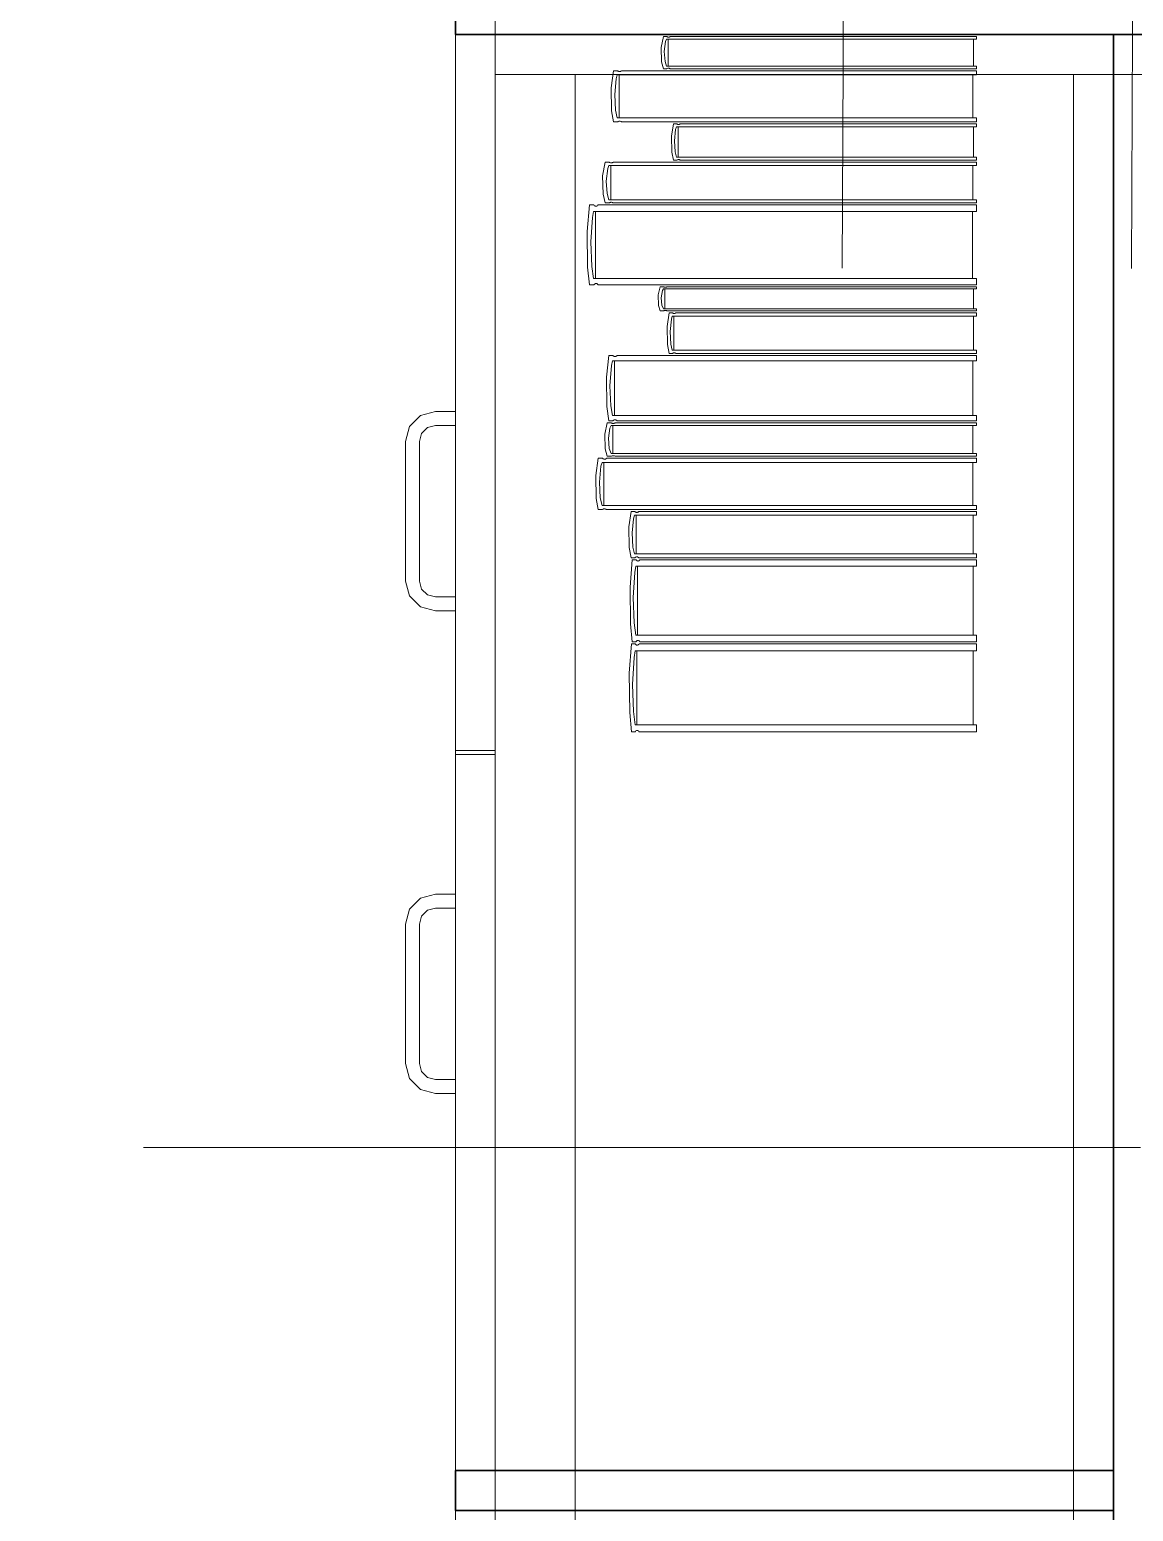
# Model space of a CAD drawing. Header units: inches. Extents: x -19 to 5698, y -728 to 92.
# Drawn here: x 216.81 to 217.363, y 34.224 to 34.967 of the extents above; entities that cross this region are included whole.
import ezdxf

# ---------------------------------------------------------------- set-up
doc = ezdxf.new("R2010")
doc.units = ezdxf.units.IN
doc.header["$MEASUREMENT"] = 0
doc.set_wipeout_variables(frame=1)
for name, pattern in [('HIDDEN', [0.375, 0.25, -0.125]), ('Punto & Raya', [0.65, 0.5, -0.075, 0, -0.075]), ('RAYITAS', [0.375, 0.25, -0.125]), ('Wipeout_Contour', [1, 0, -1])]:
    doc.linetypes.add(name, pattern=pattern)
for name, color, linetype, lineweight in [('00 conduct tomacorr', 120, 'HIDDEN', 30), ('T-TECHO-E', 150, 'Continuous', 20), ('TOMACORRIENTE', 22, 'RAYITAS', 9)]:
    doc.layers.add(name, color=color, linetype=linetype, lineweight=lineweight)
doc.layers.add('Interior - Mobiliario', color=7, linetype='Continuous')
doc.layers.add('Marcador - Secciones', color=7, linetype='Continuous')

# ---------------------------------------------------------------- blocks, each defined once
blk = doc.blocks.new('a')
at = {"layer": 'TOMACORRIENTE', "ltscale": 0.05}
h = blk.add_hatch(color=4, dxfattribs=at)
edge = h.paths.add_edge_path()
edge.add_arc((0, 0.0752), 0.02106, 0, 360)
at = {"layer": 'TOMACORRIENTE', "color": 4}
for p, q in [((-0.14553, 0.09625), (-0.0515, 0.09625)), ((-0.09851, 0.09625), (-0.09851, -0.09657)), ((0, 0.09625), (0, -0.09625)), ((0.06232, -0.09625), (0.06232, 0.09625))]:
    blk.add_line(p, q, dxfattribs=at)
blk.add_circle((0, 0.0752), 0.02106, dxfattribs=at)
blk = doc.blocks.new('CABLE 3FACE')
at = {"layer": 'T-TECHO-E', "rotation": 59.94170052614085}
blk.add_blockref('a', (0, 0), dxfattribs=at)

msp = doc.modelspace()

# ---------------------------------------------------------------- linework, layer by layer
at = {"layer": 'Interior - Mobiliario', "color": 175, "linetype": 'Continuous', "lineweight": 13}
for p, q in [((217.04314, 33.50472), (217.04314, 34.96472)), ((217.04314, 34.96472), (217.35314, 34.96472)), ((217.12657, 34.95113), (217.12638, 34.95834)), ((217.35314, 34.96472), (217.35314, 33.50472)), ((217.12743, 34.9476), (217.12657, 34.95113)), ((217.12788, 34.95626), (217.12828, 34.9513)), ((217.12828, 34.9513), (217.129, 34.94889)), ((217.04314, 34.94472), (217.08314, 34.94472)), ((217.08314, 34.94472), (217.33314, 34.94472)), ((217.10128, 34.93805), (217.1025, 34.9466)), ((217.1025, 34.9466), (217.10448, 34.9466)), ((217.10432, 34.94455), (217.10378, 34.9426)), ((217.28448, 34.94455), (217.10432, 34.94455)), ((217.10448, 34.9466), (217.10463, 34.94646)), ((217.10463, 34.94646), (217.10486, 34.94632)), ((217.10486, 34.94632), (217.10511, 34.94622)), ((217.10511, 34.94622), (217.10538, 34.94617)), ((217.10523, 34.923), (217.10523, 34.94455)), ((217.10538, 34.94617), (217.10565, 34.94618)), ((217.10565, 34.94618), (217.10591, 34.94624)), ((217.10591, 34.94624), (217.10616, 34.94634)), ((217.10616, 34.94634), (217.10639, 34.9465)), ((217.10639, 34.9465), (217.10649, 34.9466)), ((217.10649, 34.9466), (217.28448, 34.9466)), ((217.12914, 34.9476), (217.12743, 34.9476)), ((217.129, 34.94889), (217.28448, 34.94889)), ((217.12923, 34.94766), (217.12914, 34.9476)), ((217.12942, 34.94776), (217.12923, 34.94766)), ((217.12964, 34.94783), (217.12942, 34.94776)), ((217.12987, 34.94787), (217.12964, 34.94783)), ((217.1301, 34.94787), (217.12987, 34.94787)), ((217.13033, 34.94784), (217.1301, 34.94787)), ((217.13055, 34.94778), (217.13033, 34.94784)), ((217.13075, 34.94769), (217.13055, 34.94778)), ((217.13088, 34.9476), (217.13075, 34.94769)), ((217.28448, 34.9476), (217.13088, 34.9476)), ((217.28266, 34.94455), (217.28266, 34.923)), ((217.28448, 34.94889), (217.28448, 34.9476)), ((217.28448, 34.9466), (217.28448, 34.94455)), ((217.1015, 34.92657), (217.10128, 34.93805)), ((217.10378, 34.9426), (217.10302, 34.93474)), ((217.10302, 34.93474), (217.10348, 34.92684)), ((217.1025, 34.92095), (217.1015, 34.92657)), ((217.10348, 34.92684), (217.10432, 34.923)), ((217.10432, 34.923), (217.28448, 34.923)), ((217.10458, 34.92105), (217.10448, 34.92095)), ((217.10481, 34.9212), (217.10458, 34.92105)), ((217.10506, 34.92131), (217.10481, 34.9212)), ((217.10532, 34.92137), (217.10506, 34.92131)), ((217.10559, 34.92138), (217.10532, 34.92137)), ((217.10585, 34.92133), (217.10559, 34.92138)), ((217.10611, 34.92123), (217.10585, 34.92133)), ((217.10634, 34.92108), (217.10611, 34.92123)), ((217.10649, 34.92095), (217.10634, 34.92108)), ((217.28448, 34.923), (217.28448, 34.92095)), ((217.10448, 34.92095), (217.1025, 34.92095)), ((217.28448, 34.92095), (217.10649, 34.92095)), ((217.13151, 34.91388), (217.13253, 34.91995)), ((217.1317, 34.90574), (217.13151, 34.91388)), ((217.13253, 34.91995), (217.13418, 34.91995)), ((217.1336, 34.91711), (217.13297, 34.91153)), ((217.13405, 34.91849), (217.1336, 34.91711)), ((217.28448, 34.91849), (217.13405, 34.91849)), ((217.13418, 34.91995), (217.13431, 34.91985)), ((217.13431, 34.91985), (217.13451, 34.91974)), ((217.13451, 34.91974), (217.13472, 34.91968)), ((217.13472, 34.91968), (217.13494, 34.91964)), ((217.13481, 34.90321), (217.13481, 34.91849)), ((217.13494, 34.91964), (217.13516, 34.91965)), ((217.13516, 34.91965), (217.13538, 34.91969)), ((217.13538, 34.91969), (217.13559, 34.91977)), ((217.13559, 34.91977), (217.13578, 34.91988)), ((217.13578, 34.91988), (217.13587, 34.91995)), ((217.13587, 34.91995), (217.28448, 34.91995)), ((217.28296, 34.91849), (217.28296, 34.90321)), ((217.28448, 34.91995), (217.28448, 34.91849)), ((217.13297, 34.91153), (217.13335, 34.90593)), ((217.09699, 34.89393), (217.09824, 34.90075)), ((217.09824, 34.90075), (217.10027, 34.90075)), ((217.10011, 34.89912), (217.09955, 34.89757)), ((217.28448, 34.89912), (217.10011, 34.89912)), ((217.10027, 34.90075), (217.10042, 34.90064)), ((217.10042, 34.90064), (217.10066, 34.90053)), ((217.10066, 34.90053), (217.10092, 34.90045)), ((217.10092, 34.90045), (217.10119, 34.90041)), ((217.10104, 34.88194), (217.10104, 34.89912)), ((217.10119, 34.90041), (217.10147, 34.90042)), ((217.10147, 34.90042), (217.10174, 34.90046)), ((217.10174, 34.90046), (217.10199, 34.90055)), ((217.10199, 34.90055), (217.10223, 34.90067)), ((217.10223, 34.90067), (217.10233, 34.90075)), ((217.10233, 34.90075), (217.28448, 34.90075)), ((217.13253, 34.90175), (217.1317, 34.90574)), ((217.13418, 34.90175), (217.13253, 34.90175)), ((217.13335, 34.90593), (217.13405, 34.90321)), ((217.13405, 34.90321), (217.28448, 34.90321)), ((217.13427, 34.90182), (217.13418, 34.90175)), ((217.13446, 34.90193), (217.13427, 34.90182)), ((217.13467, 34.90201), (217.13446, 34.90193)), ((217.13489, 34.90205), (217.13467, 34.90201)), ((217.13511, 34.90206), (217.13489, 34.90205)), ((217.13533, 34.90202), (217.13511, 34.90206)), ((217.13555, 34.90195), (217.13533, 34.90202)), ((217.13574, 34.90185), (217.13555, 34.90195)), ((217.13587, 34.90175), (217.13574, 34.90185)), ((217.28448, 34.90175), (217.13587, 34.90175)), ((217.28262, 34.89912), (217.28262, 34.88194)), ((217.28448, 34.90321), (217.28448, 34.90175)), ((217.28448, 34.90075), (217.28448, 34.89912)), ((217.09723, 34.88479), (217.09699, 34.89393)), ((217.09955, 34.89757), (217.09878, 34.8913)), ((217.09878, 34.8913), (217.09925, 34.885)), ((217.09824, 34.8803), (217.09723, 34.88479)), ((217.09925, 34.885), (217.10011, 34.88194)), ((217.08917, 34.86595), (217.09047, 34.8793)), ((217.09047, 34.8793), (217.09258, 34.8793)), ((217.09258, 34.8793), (217.09274, 34.87909)), ((217.09274, 34.87909), (217.09299, 34.87886)), ((217.09299, 34.87886), (217.09326, 34.87871)), ((217.09326, 34.87871), (217.09355, 34.87863)), ((217.09355, 34.87863), (217.09383, 34.87864)), ((217.09383, 34.87864), (217.09411, 34.87873)), ((217.09411, 34.87873), (217.09438, 34.8789)), ((217.09438, 34.8789), (217.09462, 34.87915)), ((217.09462, 34.87915), (217.09473, 34.8793)), ((217.09473, 34.8793), (217.28448, 34.8793)), ((217.10027, 34.8803), (217.09824, 34.8803)), ((217.10011, 34.88194), (217.28448, 34.88194)), ((217.10037, 34.88038), (217.10027, 34.8803)), ((217.10061, 34.88051), (217.10037, 34.88038)), ((217.10086, 34.88059), (217.10061, 34.88051)), ((217.10113, 34.88064), (217.10086, 34.88059)), ((217.10141, 34.88065), (217.10113, 34.88064)), ((217.10168, 34.88061), (217.10141, 34.88065)), ((217.10194, 34.88053), (217.10168, 34.88061)), ((217.10218, 34.88041), (217.10194, 34.88053)), ((217.10233, 34.8803), (217.10218, 34.88041)), ((217.28448, 34.8803), (217.10233, 34.8803)), ((217.28448, 34.88194), (217.28448, 34.8803)), ((217.28448, 34.8793), (217.28448, 34.8761)), ((217.09184, 34.87306), (217.09103, 34.86078)), ((217.09241, 34.8761), (217.09184, 34.87306)), ((217.28448, 34.8761), (217.09241, 34.8761)), ((217.09338, 34.84245), (217.09338, 34.8761)), ((217.28254, 34.8761), (217.28254, 34.84245)), ((217.08941, 34.84803), (217.08917, 34.86595)), ((217.09103, 34.86078), (217.09152, 34.84845)), ((217.09047, 34.83925), (217.08941, 34.84803)), ((217.09152, 34.84845), (217.09241, 34.84245)), ((217.09241, 34.84245), (217.28448, 34.84245)), ((217.09269, 34.83941), (217.09258, 34.83925)), ((217.09294, 34.83965), (217.09269, 34.83941)), ((217.0932, 34.83982), (217.09294, 34.83965)), ((217.09348, 34.83991), (217.0932, 34.83982)), ((217.09377, 34.83992), (217.09348, 34.83991)), ((217.09405, 34.83985), (217.09377, 34.83992)), ((217.09432, 34.83969), (217.09405, 34.83985)), ((217.09457, 34.83946), (217.09432, 34.83969)), ((217.09473, 34.83925), (217.09457, 34.83946)), ((217.28448, 34.84245), (217.28448, 34.83925)), ((217.09258, 34.83925), (217.09047, 34.83925)), ((217.28448, 34.83925), (217.09473, 34.83925)), ((217.12479, 34.83424), (217.12586, 34.83825)), ((217.12499, 34.82885), (217.12479, 34.83424)), ((217.12586, 34.83825), (217.12758, 34.83825)), ((217.12697, 34.83637), (217.12631, 34.83268)), ((217.12631, 34.83268), (217.12672, 34.82898)), ((217.12744, 34.83729), (217.12697, 34.83637)), ((217.28448, 34.83729), (217.12744, 34.83729)), ((217.12758, 34.83825), (217.12771, 34.83819)), ((217.12771, 34.83819), (217.12792, 34.83812)), ((217.12792, 34.83812), (217.12814, 34.83807)), ((217.12814, 34.83807), (217.12837, 34.83805)), ((217.12824, 34.82717), (217.12824, 34.83729)), ((217.12837, 34.83805), (217.1286, 34.83805)), ((217.1286, 34.83805), (217.12883, 34.83808)), ((217.12883, 34.83808), (217.12905, 34.83813)), ((217.12905, 34.83813), (217.12925, 34.8382)), ((217.12925, 34.8382), (217.12934, 34.83825)), ((217.12934, 34.83825), (217.28448, 34.83825)), ((217.2829, 34.83729), (217.2829, 34.82717)), ((217.28448, 34.83825), (217.28448, 34.83729)), ((217.12586, 34.82621), (217.12499, 34.82885)), ((217.12758, 34.82621), (217.12586, 34.82621)), ((217.12672, 34.82898), (217.12744, 34.82717)), ((217.12744, 34.82717), (217.28448, 34.82717)), ((217.12767, 34.82626), (217.12758, 34.82621)), ((217.12787, 34.82633), (217.12767, 34.82626)), ((217.12809, 34.82638), (217.12787, 34.82633)), ((217.12832, 34.82641), (217.12809, 34.82638)), ((217.12855, 34.82641), (217.12832, 34.82641)), ((217.12878, 34.82639), (217.12855, 34.82641)), ((217.129, 34.82634), (217.12878, 34.82639)), ((217.12921, 34.82628), (217.129, 34.82634)), ((217.12934, 34.82621), (217.12921, 34.82628)), ((217.28448, 34.82621), (217.12934, 34.82621)), ((217.12934, 34.81842), (217.13037, 34.82521)), ((217.13037, 34.82521), (217.13205, 34.82521)), ((217.13205, 34.82521), (217.13217, 34.8251)), ((217.13217, 34.8251), (217.13237, 34.82499)), ((217.13237, 34.82499), (217.13259, 34.82491)), ((217.13259, 34.82491), (217.13281, 34.82487)), ((217.13281, 34.82487), (217.13304, 34.82488)), ((217.13304, 34.82488), (217.13326, 34.82492)), ((217.13326, 34.82492), (217.13347, 34.82501)), ((217.13347, 34.82501), (217.13367, 34.82513)), ((217.13367, 34.82513), (217.13375, 34.82521)), ((217.13375, 34.82521), (217.28448, 34.82521)), ((217.28448, 34.82717), (217.28448, 34.82621)), ((217.28448, 34.82521), (217.28448, 34.82358)), ((217.12953, 34.8093), (217.12934, 34.81842)), ((217.13145, 34.82204), (217.13081, 34.81579)), ((217.13191, 34.82358), (217.13145, 34.82204)), ((217.28448, 34.82358), (217.13191, 34.82358)), ((217.13268, 34.80646), (217.13268, 34.82358)), ((217.28294, 34.82358), (217.28294, 34.80646)), ((217.13081, 34.81579), (217.1312, 34.80951)), ((217.09891, 34.79289), (217.10014, 34.80383)), ((217.10014, 34.80383), (217.10215, 34.80383)), ((217.10215, 34.80383), (217.1023, 34.80366)), ((217.1023, 34.80366), (217.10254, 34.80347)), ((217.10254, 34.80347), (217.10279, 34.80334)), ((217.10279, 34.80334), (217.10306, 34.80328)), ((217.10306, 34.80328), (217.10333, 34.80329)), ((217.10333, 34.80329), (217.1036, 34.80337)), ((217.1036, 34.80337), (217.10385, 34.80351)), ((217.10385, 34.80351), (217.10409, 34.80371)), ((217.10409, 34.80371), (217.10419, 34.80383)), ((217.10419, 34.80383), (217.28448, 34.80383)), ((217.13037, 34.80483), (217.12953, 34.8093)), ((217.13205, 34.80483), (217.13037, 34.80483)), ((217.1312, 34.80951), (217.13191, 34.80646)), ((217.13191, 34.80646), (217.28448, 34.80646)), ((217.13213, 34.80491), (217.13205, 34.80483)), ((217.13233, 34.80504), (217.13213, 34.80491)), ((217.13254, 34.80512), (217.13233, 34.80504)), ((217.13276, 34.80517), (217.13254, 34.80512)), ((217.13299, 34.80517), (217.13276, 34.80517)), ((217.13321, 34.80514), (217.13299, 34.80517)), ((217.13343, 34.80506), (217.13321, 34.80514)), ((217.13363, 34.80494), (217.13343, 34.80506)), ((217.13375, 34.80483), (217.13363, 34.80494)), ((217.28448, 34.80483), (217.13375, 34.80483)), ((217.28448, 34.80646), (217.28448, 34.80483)), ((217.28448, 34.80383), (217.28448, 34.80121)), ((217.10144, 34.79872), (217.10067, 34.78867)), ((217.10199, 34.80121), (217.10144, 34.79872)), ((217.28448, 34.80121), (217.10199, 34.80121)), ((217.10291, 34.77366), (217.10291, 34.80121)), ((217.28264, 34.80121), (217.28264, 34.77366)), ((217.09914, 34.77823), (217.09891, 34.79289)), ((217.10067, 34.78867), (217.10114, 34.77857)), ((217.00015, 34.76822), (217.00564, 34.77371)), ((217.00564, 34.77371), (217.01314, 34.77572)), ((217.01314, 34.77572), (217.02314, 34.77572)), ((217.02314, 34.77572), (217.02314, 34.76872)), ((217.10014, 34.77103), (217.09914, 34.77823)), ((217.10114, 34.77857), (217.10199, 34.77366)), ((217.10199, 34.77366), (217.28448, 34.77366)), ((217.28448, 34.77366), (217.28448, 34.77103)), ((216.99814, 34.76072), (217.00015, 34.76822)), ((217.00914, 34.76764), (217.00621, 34.76472)), ((217.01314, 34.76872), (217.00914, 34.76764)), ((217.02314, 34.76872), (217.01314, 34.76872)), ((217.09808, 34.76444), (217.09933, 34.77003)), ((217.09933, 34.77003), (217.10134, 34.77003)), ((217.10063, 34.76742), (217.09986, 34.76228)), ((217.10215, 34.77103), (217.10014, 34.77103)), ((217.10118, 34.76869), (217.10063, 34.76742)), ((217.28448, 34.76869), (217.10118, 34.76869)), ((217.10134, 34.77003), (217.10149, 34.76994)), ((217.10149, 34.76994), (217.10173, 34.76985)), ((217.10173, 34.76985), (217.10199, 34.76978)), ((217.10199, 34.76978), (217.10226, 34.76975)), ((217.10211, 34.75461), (217.10211, 34.76869)), ((217.10225, 34.77116), (217.10215, 34.77103)), ((217.10248, 34.77136), (217.10225, 34.77116)), ((217.10226, 34.76975), (217.10253, 34.76976)), ((217.10274, 34.7715), (217.10248, 34.77136)), ((217.10253, 34.76976), (217.1028, 34.7698)), ((217.103, 34.77157), (217.10274, 34.7715)), ((217.1028, 34.7698), (217.10306, 34.76987)), ((217.10327, 34.77158), (217.103, 34.77157)), ((217.10306, 34.76987), (217.10329, 34.76997)), ((217.10354, 34.77152), (217.10327, 34.77158)), ((217.10329, 34.76997), (217.10339, 34.77003)), ((217.10339, 34.77003), (217.28448, 34.77003)), ((217.1038, 34.7714), (217.10354, 34.77152)), ((217.10404, 34.77121), (217.1038, 34.7714)), ((217.10419, 34.77103), (217.10404, 34.77121)), ((217.28448, 34.77103), (217.10419, 34.77103)), ((217.28263, 34.76869), (217.28263, 34.75461)), ((217.28448, 34.77003), (217.28448, 34.76869)), ((216.99814, 34.69072), (216.99814, 34.76072)), ((217.00621, 34.76472), (217.00514, 34.76072)), ((217.00514, 34.76072), (217.00514, 34.69072)), ((217.09832, 34.75695), (217.09808, 34.76444)), ((217.09986, 34.76228), (217.10033, 34.75712)), ((217.09351, 34.74368), (217.09479, 34.75227)), ((217.09479, 34.75227), (217.09685, 34.75227)), ((217.09668, 34.75021), (217.09612, 34.74826)), ((217.28448, 34.75021), (217.09668, 34.75021)), ((217.09685, 34.75227), (217.097, 34.75213)), ((217.097, 34.75213), (217.09725, 34.75198)), ((217.09725, 34.75198), (217.09751, 34.75189)), ((217.09751, 34.75189), (217.09779, 34.75184)), ((217.09763, 34.72859), (217.09763, 34.75021)), ((217.09779, 34.75184), (217.09807, 34.75184)), ((217.09807, 34.75184), (217.09834, 34.7519)), ((217.09933, 34.75327), (217.09832, 34.75695)), ((217.09834, 34.7519), (217.0986, 34.75201)), ((217.0986, 34.75201), (217.09884, 34.75217)), ((217.09884, 34.75217), (217.09895, 34.75227)), ((217.09895, 34.75227), (217.28448, 34.75227)), ((217.10134, 34.75327), (217.09933, 34.75327)), ((217.10033, 34.75712), (217.10118, 34.75461)), ((217.10118, 34.75461), (217.28448, 34.75461)), ((217.10144, 34.75333), (217.10134, 34.75327)), ((217.10168, 34.75344), (217.10144, 34.75333)), ((217.10193, 34.75351), (217.10168, 34.75344)), ((217.1022, 34.75354), (217.10193, 34.75351)), ((217.10247, 34.75355), (217.1022, 34.75354)), ((217.10274, 34.75352), (217.10247, 34.75355)), ((217.103, 34.75345), (217.10274, 34.75352)), ((217.10324, 34.75336), (217.103, 34.75345)), ((217.10339, 34.75327), (217.10324, 34.75336)), ((217.28448, 34.75327), (217.10339, 34.75327)), ((217.28259, 34.75021), (217.28259, 34.72859)), ((217.28448, 34.75461), (217.28448, 34.75327)), ((217.28448, 34.75227), (217.28448, 34.75021)), ((217.09375, 34.73217), (217.09351, 34.74368)), ((217.09612, 34.74826), (217.09533, 34.74036)), ((217.09533, 34.74036), (217.09581, 34.73244)), ((217.09479, 34.72653), (217.09375, 34.73217)), ((217.09581, 34.73244), (217.09668, 34.72859)), ((217.09668, 34.72859), (217.28448, 34.72859)), ((217.28448, 34.72859), (217.28448, 34.72653)), ((217.09685, 34.72653), (217.09479, 34.72653)), ((217.09695, 34.72663), (217.09685, 34.72653)), ((217.09719, 34.72678), (217.09695, 34.72663)), ((217.09745, 34.72689), (217.09719, 34.72678)), ((217.09773, 34.72695), (217.09745, 34.72689)), ((217.09801, 34.72696), (217.09773, 34.72695)), ((217.09828, 34.72691), (217.09801, 34.72696)), ((217.09855, 34.72681), (217.09828, 34.72691)), ((217.09879, 34.72667), (217.09855, 34.72681)), ((217.09895, 34.72653), (217.09879, 34.72667)), ((217.28448, 34.72653), (217.09895, 34.72653)), ((217.11012, 34.71783), (217.11128, 34.72553)), ((217.11128, 34.72553), (217.11316, 34.72553)), ((217.1125, 34.72193), (217.11177, 34.71485)), ((217.11301, 34.72368), (217.1125, 34.72193)), ((217.28448, 34.72368), (217.11301, 34.72368)), ((217.11316, 34.72553), (217.1133, 34.7254)), ((217.1133, 34.7254), (217.11353, 34.72527)), ((217.11353, 34.72527), (217.11377, 34.72518)), ((217.11377, 34.72518), (217.11402, 34.72514)), ((217.11388, 34.70428), (217.11388, 34.72368)), ((217.11402, 34.72514), (217.11428, 34.72515)), ((217.11428, 34.72515), (217.11453, 34.7252)), ((217.11453, 34.7252), (217.11477, 34.7253)), ((217.11477, 34.7253), (217.11498, 34.72544)), ((217.11498, 34.72544), (217.11508, 34.72553)), ((217.11508, 34.72553), (217.28448, 34.72553)), ((217.28275, 34.72368), (217.28275, 34.70428)), ((217.28448, 34.72553), (217.28448, 34.72368)), ((217.11033, 34.7075), (217.11012, 34.71783)), ((217.11177, 34.71485), (217.11221, 34.70774)), ((217.11128, 34.70243), (217.11033, 34.7075)), ((217.11221, 34.70774), (217.11301, 34.70428)), ((217.11071, 34.68771), (217.11187, 34.70143)), ((217.11316, 34.70243), (217.11128, 34.70243)), ((217.11187, 34.70143), (217.11374, 34.70143)), ((217.11301, 34.70428), (217.28448, 34.70428)), ((217.11359, 34.69814), (217.11308, 34.69502)), ((217.11326, 34.70252), (217.11316, 34.70243)), ((217.11348, 34.70266), (217.11326, 34.70252)), ((217.11371, 34.70276), (217.11348, 34.70266)), ((217.28448, 34.69814), (217.11359, 34.69814)), ((217.11396, 34.70282), (217.11371, 34.70276)), ((217.11374, 34.70143), (217.11389, 34.70121)), ((217.11389, 34.70121), (217.11411, 34.70098)), ((217.11422, 34.70282), (217.11396, 34.70282)), ((217.11411, 34.70098), (217.11435, 34.70082)), ((217.11447, 34.70278), (217.11422, 34.70282)), ((217.11435, 34.70082), (217.1146, 34.70075)), ((217.11446, 34.66357), (217.11446, 34.69814)), ((217.11471, 34.70269), (217.11447, 34.70278)), ((217.1146, 34.70075), (217.11485, 34.70076)), ((217.11494, 34.70256), (217.11471, 34.70269)), ((217.11485, 34.70076), (217.1151, 34.70085)), ((217.11508, 34.70243), (217.11494, 34.70256)), ((217.28448, 34.70243), (217.11508, 34.70243)), ((217.1151, 34.70085), (217.11534, 34.70102)), ((217.11534, 34.70102), (217.11556, 34.70128)), ((217.11556, 34.70128), (217.11565, 34.70143)), ((217.11565, 34.70143), (217.28448, 34.70143)), ((217.28276, 34.69814), (217.28276, 34.66357)), ((217.28448, 34.70428), (217.28448, 34.70243)), ((217.28448, 34.70143), (217.28448, 34.69814)), ((217.00015, 34.68322), (216.99814, 34.69072)), ((217.00514, 34.69072), (217.00621, 34.68672)), ((217.11308, 34.69502), (217.11236, 34.6824)), ((217.00621, 34.68672), (217.00914, 34.68379)), ((217.00914, 34.68379), (217.01314, 34.68272)), ((217.11092, 34.6693), (217.11071, 34.68771)), ((217.00564, 34.67773), (217.00015, 34.68322)), ((217.01314, 34.67572), (217.00564, 34.67773)), ((217.01314, 34.68272), (217.02314, 34.68272)), ((217.02314, 34.68272), (217.02314, 34.67572)), ((217.11236, 34.6824), (217.1128, 34.66973)), ((217.02314, 34.67572), (217.01314, 34.67572)), ((217.11187, 34.66028), (217.11092, 34.6693)), ((217.1128, 34.66973), (217.11359, 34.66357)), ((217.11359, 34.66357), (217.28448, 34.66357)), ((217.11454, 34.66095), (217.11429, 34.66086)), ((217.1148, 34.66096), (217.11454, 34.66095)), ((217.11505, 34.66089), (217.1148, 34.66096)), ((217.28448, 34.66357), (217.28448, 34.66028)), ((217.11036, 34.64454), (217.11152, 34.65928)), ((217.11152, 34.65928), (217.1134, 34.65928)), ((217.11374, 34.66028), (217.11187, 34.66028)), ((217.11325, 34.65574), (217.11274, 34.65239)), ((217.28448, 34.65574), (217.11325, 34.65574)), ((217.1134, 34.65928), (217.11354, 34.65904)), ((217.11354, 34.65904), (217.11377, 34.65879)), ((217.11384, 34.66044), (217.11374, 34.66028)), ((217.11377, 34.65879), (217.11401, 34.65862)), ((217.11406, 34.66069), (217.11384, 34.66044)), ((217.11401, 34.65862), (217.11426, 34.65854)), ((217.11429, 34.66086), (217.11406, 34.66069)), ((217.11411, 34.61863), (217.11411, 34.65574)), ((217.11426, 34.65854), (217.11451, 34.65855)), ((217.11451, 34.65855), (217.11476, 34.65865)), ((217.11476, 34.65865), (217.115, 34.65884)), ((217.115, 34.65884), (217.11522, 34.65911)), ((217.11529, 34.66073), (217.11505, 34.66089)), ((217.11522, 34.65911), (217.11532, 34.65928)), ((217.11551, 34.6605), (217.11529, 34.66073)), ((217.11532, 34.65928), (217.28448, 34.65928)), ((217.11565, 34.66028), (217.11551, 34.6605)), ((217.28448, 34.66028), (217.11565, 34.66028)), ((217.28275, 34.65574), (217.28275, 34.61863)), ((217.28448, 34.65928), (217.28448, 34.65574)), ((217.11274, 34.65239), (217.11201, 34.63884)), ((217.11057, 34.62478), (217.11036, 34.64454)), ((217.11201, 34.63884), (217.11245, 34.62524)), ((217.11152, 34.61509), (217.11057, 34.62478)), ((217.11245, 34.62524), (217.11325, 34.61863)), ((217.11325, 34.61863), (217.28448, 34.61863)), ((217.28448, 34.61863), (217.28448, 34.61509)), ((217.1134, 34.61509), (217.11152, 34.61509)), ((217.1135, 34.61526), (217.1134, 34.61509)), ((217.11371, 34.61553), (217.1135, 34.61526)), ((217.11395, 34.61572), (217.11371, 34.61553)), ((217.1142, 34.61582), (217.11395, 34.61572)), ((217.11446, 34.61583), (217.1142, 34.61582)), ((217.11471, 34.61575), (217.11446, 34.61583)), ((217.11495, 34.61558), (217.11471, 34.61575)), ((217.11517, 34.61533), (217.11495, 34.61558)), ((217.11532, 34.61509), (217.11517, 34.61533)), ((217.28448, 34.61509), (217.11532, 34.61509)), ((217.02314, 34.60572), (217.04314, 34.60572)), ((217.02314, 34.60372), (217.04314, 34.60372)), ((217.00564, 34.53171), (217.00015, 34.52622)), ((217.01314, 34.53372), (217.00564, 34.53171)), ((217.02314, 34.53372), (217.01314, 34.53372)), ((217.02314, 34.52672), (217.02314, 34.53372)), ((217.00015, 34.52622), (216.99814, 34.51872)), ((217.00514, 34.51872), (217.00621, 34.52272)), ((217.00621, 34.52272), (217.00914, 34.52564)), ((217.00914, 34.52564), (217.01314, 34.52672)), ((217.01314, 34.52672), (217.02314, 34.52672)), ((216.99814, 34.51872), (216.99814, 34.44872)), ((217.00514, 34.44872), (217.00514, 34.51872)), ((216.99814, 34.44872), (217.00015, 34.44122)), ((217.00621, 34.44472), (217.00514, 34.44872)), ((217.00015, 34.44122), (217.00564, 34.43573)), ((217.00914, 34.44179), (217.00621, 34.44472)), ((217.01314, 34.44072), (217.00914, 34.44179)), ((217.02314, 34.44072), (217.01314, 34.44072)), ((217.02314, 34.43372), (217.02314, 34.44072)), ((217.00564, 34.43573), (217.01314, 34.43372)), ((217.01314, 34.43372), (217.02314, 34.43372))]:
    msp.add_line(p, q, dxfattribs=at)

# ---------------------------------------------------------------- next in the draw order: wipeouts: each hides what was drawn before it
at = {"color": 254, "linetype": 'Wipeout_Contour', "lineweight": 0, "ltscale": 6562.653772}
msp.add_wipeout([(217.02314, 34.22472), (217.35314, 34.22472), (217.35314, 34.24472), (217.02314, 34.24472)], dxfattribs=at).dxf.layer = 'Interior - Mobiliario'

# ---------------------------------------------------------------- next in the draw order: linework, layer by layer
at = {"layer": 'Interior - Mobiliario', "color": 175, "linetype": 'Continuous', "lineweight": 13}
for p, q in [((217.04314, 33.52472), (217.04314, 34.94472)), ((217.08314, 34.94472), (217.08314, 33.52472)), ((217.33314, 33.52472), (217.33314, 34.94472)), ((217.02314, 34.24472), (217.02314, 34.60372)), ((217.04314, 34.24472), (217.04314, 34.60372)), ((217.02314, 34.22472), (217.02314, 34.24472)), ((217.02314, 34.24472), (217.35314, 34.24472)), ((217.02314, 34.22472), (217.02314, 34.24472)), ((217.02314, 34.24472), (217.04314, 34.24472)), ((217.35314, 34.24472), (217.35314, 34.22472)), ((217.35314, 34.22472), (217.02314, 34.22472)), ((217.02314, 34.22472), (217.02314, 33.86572)), ((217.02314, 34.22472), (217.04314, 34.22472)), ((217.04314, 34.22472), (217.04314, 33.86572))]:
    msp.add_line(p, q, dxfattribs=at)
at = {"layer": 'Interior - Mobiliario', "color": 175, "linetype": 'Continuous', "lineweight": 30}
for p, q in [((217.02314, 34.24472), (217.35314, 34.24472)), ((217.02314, 34.24472), (217.02314, 34.22472)), ((217.35314, 34.24472), (217.35314, 34.22472)), ((217.02314, 34.22472), (217.35314, 34.22472))]:
    msp.add_line(p, q, dxfattribs=at)

# ---------------------------------------------------------------- next in the draw order: wipeouts: each hides what was drawn before it
at = {"color": 254, "linetype": 'Wipeout_Contour', "lineweight": 0, "ltscale": 6563.354255}
msp.add_wipeout([(217.35314, 33.50472), (217.37314, 33.50472), (217.37314, 34.96472), (217.35314, 34.96472)], dxfattribs=at).dxf.layer = 'Interior - Mobiliario'

# ---------------------------------------------------------------- next in the draw order: linework, layer by layer
at = {"layer": 'Interior - Mobiliario', "color": 175, "linetype": 'Continuous', "lineweight": 30}
for q in [(217.37314, 34.96472), (217.35314, 33.50472)]:
    msp.add_line((217.35314, 34.96472), q, dxfattribs=at)
at = {"layer": 'Interior - Mobiliario', "color": 175, "linetype": 'Continuous', "lineweight": 13}
for p, q in [((217.35314, 33.50472), (217.35314, 34.96472)), ((217.35314, 34.96472), (217.37314, 34.96472)), ((217.33314, 34.94472), (217.37314, 34.94472)), ((217.02314, 34.24472), (217.35314, 34.24472)), ((217.35314, 34.24472), (217.35314, 34.22472)), ((217.35314, 34.22472), (217.02314, 34.22472))]:
    msp.add_line(p, q, dxfattribs=at)
at = {"layer": 'Marcador - Secciones', "color": 251, "linetype": 'Punto & Raya', "lineweight": 13, "true_color": 0x636466}
msp.add_line((189.66667, 34.40671), (240.94028, 34.40671), dxfattribs=at)

# ---------------------------------------------------------------- next in the draw order: wipeouts: each hides what was drawn before it
at = {"color": 254, "linetype": 'Wipeout_Contour', "lineweight": 0, "ltscale": 6562.756195}
msp.add_wipeout([(217.02314, 34.96472), (217.37314, 34.96472), (217.37314, 34.98472), (217.02314, 34.98472)], dxfattribs=at).dxf.layer = 'Interior - Mobiliario'

# ---------------------------------------------------------------- next in the draw order: linework, layer by layer
at = {"layer": 'Interior - Mobiliario', "color": 175, "linetype": 'Continuous', "lineweight": 30}
for p, q in [((217.02314, 34.98472), (217.02314, 34.96472)), ((217.02314, 34.96472), (217.37314, 34.96472))]:
    msp.add_line(p, q, dxfattribs=at)
at = {"layer": 'Interior - Mobiliario', "color": 175, "linetype": 'Continuous', "lineweight": 13}
for p, q in [((217.02314, 34.96472), (217.02314, 34.98472)), ((217.02314, 34.98472), (217.02314, 33.48472)), ((217.04314, 34.94472), (217.04314, 34.98472)), ((217.37314, 34.96472), (217.02314, 34.96472)), ((217.02314, 33.50472), (217.02314, 34.96472)), ((217.02314, 34.96472), (217.37314, 34.96472)), ((217.02314, 33.50472), (217.02314, 34.96472)), ((217.02314, 34.96472), (217.35314, 34.96472)), ((217.02314, 34.96472), (217.02314, 34.60572)), ((217.02314, 34.96472), (217.04314, 34.96472)), ((217.04314, 33.50472), (217.04314, 34.96472)), ((217.04314, 34.96472), (217.35314, 34.96472)), ((217.04314, 33.50472), (217.04314, 34.96472)), ((217.04314, 34.96472), (217.35314, 34.96472)), ((217.04314, 34.96472), (217.04314, 34.60572)), ((217.12638, 34.95834), (217.12743, 34.96372)), ((217.12743, 34.96372), (217.12914, 34.96372)), ((217.12854, 34.9612), (217.12788, 34.95626)), ((217.129, 34.96243), (217.12854, 34.9612)), ((217.28448, 34.96243), (217.129, 34.96243)), ((217.12914, 34.96372), (217.12927, 34.96363)), ((217.12927, 34.96363), (217.12947, 34.96354)), ((217.12947, 34.96354), (217.12969, 34.96348)), ((217.12969, 34.96348), (217.12992, 34.96345)), ((217.12979, 34.94889), (217.12979, 34.96243)), ((217.12992, 34.96345), (217.13015, 34.96345)), ((217.13015, 34.96345), (217.13038, 34.96349)), ((217.13038, 34.96349), (217.13059, 34.96356)), ((217.13059, 34.96356), (217.13079, 34.96365)), ((217.13079, 34.96365), (217.13088, 34.96372)), ((217.13088, 34.96372), (217.28448, 34.96372)), ((217.28291, 34.96243), (217.28291, 34.94889)), ((217.28448, 34.96372), (217.28448, 34.96243)), ((217.35314, 34.96472), (217.35314, 33.50472)), ((217.35314, 34.96472), (217.35314, 33.50472)), ((217.35314, 34.96472), (217.35314, 33.50472))]:
    msp.add_line(p, q, dxfattribs=at)

# ---------------------------------------------------------------- next in the draw order: block references
at = {"layer": '00 conduct tomacorr', "xscale": 1.47256122672843, "yscale": 1.47256122672843, "zscale": 1.47256122672843, "rotation": 299.7894777823319}
msp.add_blockref('CABLE 3FACE', (217.3628, 34.98916, 0), dxfattribs=at)

doc.saveas('drawing.dxf')
